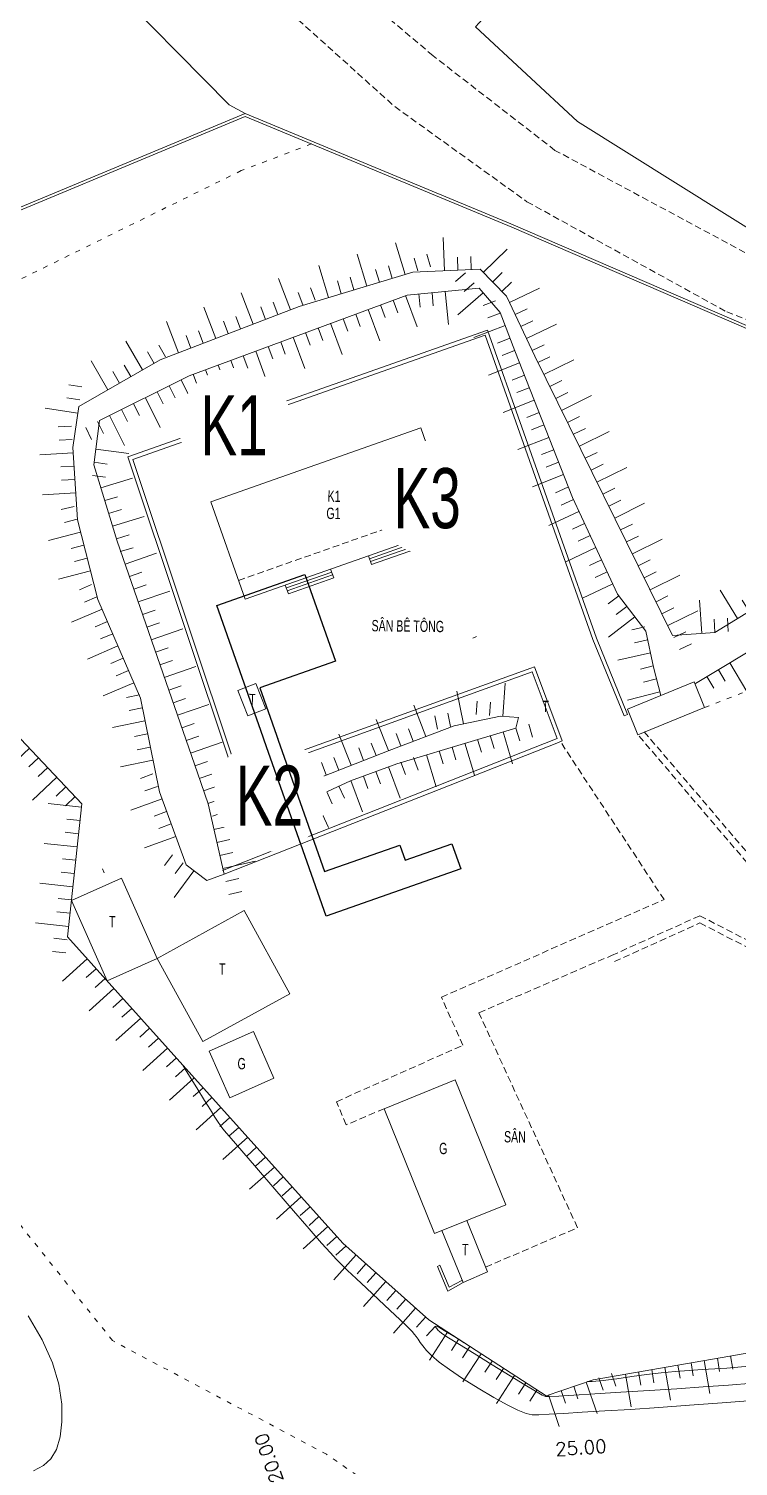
# Model space of a CAD drawing. Header units: inches. Extents: x 496359 to 501064, y 2374078 to 2377203.
# Drawn here: x 498939.4 to 498992.6, y 2376569.5 to 2376677.3 of the extents above; entities that cross this region are included whole.
import ezdxf
from ezdxf.enums import TextEntityAlignment as Align

# ---------------------------------------------------------------- set-up
doc = ezdxf.new("R2010")
doc.units = ezdxf.units.IN
doc.header["$MEASUREMENT"] = 0
doc.linetypes.add('ACAD_ISO03W100', pattern=[30, 12, -18])
doc.linetypes.add('DASHED', pattern=[0.75, 0.5, -0.25])
for name, color, linetype in [('chu', 6, 'Continuous'), ('MANH', 147, 'Continuous'), ('NOI', 2, 'Continuous'), ('tl', 8, 'Continuous')]:
    doc.layers.add(name, color=color, linetype=linetype)
for name, color, linetype, lineweight in [('EG Text2', 7, 'Continuous', 18), ('ISO', 252, 'Continuous', 20), ('LC Net dam 1', 30, 'Continuous', 30), ('LC Net manh', 239, 'Continuous', 5), ('manh1', 67, 'Continuous', 13)]:
    doc.layers.add(name, color=color, linetype=linetype, lineweight=lineweight)
doc.styles.add('EG Hai', font='')
doc.styles.get("Standard").update_dxf_attribs({"font": 'vnsimli.shx', "height": 2})
doc.styles.add('style1', font='')
doc.styles.get('EG Hai').set_extended_font_data('.VnArial NarrowH')
doc.styles.get('style1').set_extended_font_data('.VnAvantH')

# ---------------------------------------------------------------- blocks, each defined once
blk = doc.blocks.new('t1')
at = {"layer": 'tl', "color": 250, "lineweight": 0}
for p, q in [((0, 0), (0, 2.5)), ((-2, 0), (-2, 1)), ((-1, 0), (-1, 1))]:
    blk.add_line(p, q, dxfattribs=at)
blk = doc.blocks.new('t2')
at = {"layer": 'tl', "color": 250, "lineweight": 0}
for p, q in [((-2, 0), (-2, -1)), ((-1, 0), (-1, -1)), ((0, 0), (0, -2.5))]:
    blk.add_line(p, q, dxfattribs=at)
blk = doc.blocks.new('Nền HT mới')
at = {"layer": 'MANH', "color": 2, "lineweight": 0}
for p, q in [((589.85, 308.36, 0.88), (586.06, 317.72, 0.4)), ((584.52, 306.2, 0.88), (580.73, 315.56, 0.4))]:
    blk.add_line(p, q, dxfattribs=at)
at = {"layer": 'MANH', "color": 31, "linetype": 'DASHED', "lineweight": 0, "elevation": -28.38}
for points in [[(636.12, 375.34), (633.18, 372.53), (628.68, 372.63), (622.56, 372.83), (609.13, 379.05), (593.55, 387.42), (584.4, 394.51), (572.76, 404.4), (559.56, 416.32), (547.69, 426.57), (540.15, 432.89), (527.77, 444.23), (515.56, 454.48), (506.32, 462.85), (498.89, 468.98)], [(496.12, 465.96), (503.21, 459.55), (512.72, 451.04), (524.41, 440.99), (537.44, 429.7), (544.63, 423.4), (557.38, 412.82), (569.81, 401.22), (581.52, 390.7), (591.44, 383.57), (606.44, 375.31), (621.26, 369.58), (633.45, 364.07)]]:
    blk.add_lwpolyline(points, dxfattribs=at)
at = {"layer": 'MANH', "lineweight": 0, "elevation": -28.38}
for points in [[(494.67, 465.55), (501.94, 458.69), (511.73, 449.93), (522.84, 440), (535.93, 428.75), (543.69, 422.09), (549.92, 410.25), (569.09, 390.84), (570.31, 390.17)], [(682.72, 429.33), (688.05, 420.57), (682.45, 412.59), (663.97, 405.91), (649.22, 397.99), (642.18, 389.96), (635, 379.34), (623.08, 374.67), (610.14, 380.27), (595.24, 389.59), (587.58, 396.68), (597.22, 407.19)]]:
    blk.add_lwpolyline(points, dxfattribs=at)
at = {"layer": 'MANH', "color": 4, "lineweight": 0, "elevation": -28.38}
for points in [[(633, 363.85), (631.98, 363.91), (590.23, 381.9), (570.31, 390.17), (546.33, 380.22), (500.83, 381.28), (469.77, 381.93), (438.01, 383.38), (433.69, 383.88), (421.21, 382.62), (376.22, 378.58), (371.63, 379.03)], [(633.09, 363.65), (631.92, 363.71), (590.31, 381.65), (570.31, 389.96), (546.37, 380.02), (500.83, 381.08), (469.76, 381.73), (437.99, 383.18), (433.69, 383.68), (421.23, 382.42), (376.21, 378.38), (371.61, 378.83)]]:
    blk.add_lwpolyline(points, dxfattribs=at)
at = {"layer": 'MANH', "color": 2, "linetype": 'ACAD_ISO03W100', "lineweight": 0, "ltscale": 0.03, "elevation": -28.38}
for points in [[(575.28, 387.9), (570.01, 385.9), (546.85, 374.52), (543.13, 366.07), (541.52, 354.73), (548.02, 345.3)], [(604.78, 345.64), (625.17, 353.56), (625.17, 353.56), (629.39, 350.9), (631.92, 345.15), (643.35, 316.37)], [(582.37, 285.52), (576.41, 289.65), (560.34, 298.17), (551.5, 309.25), (547.83, 318.87), (542.7, 323.52), (532.51, 323.25), (522.25, 316.8), (506.94, 305.63), (492.29, 301.62), (492.29, 301.62), (477.45, 299), (471.39, 300.34), (456.71, 313.08)]]:
    blk.add_lwpolyline(points, dxfattribs=at)
at = {"layer": 'MANH', "color": 2, "lineweight": 0, "elevation": -28.38}
for points in [[(604.09, 347.44), (621.09, 357.65)], [(619.39, 359.75), (605.55, 351.27), (602.37, 351.05), (592.04, 371.98), (589.92, 376.48), (587.93, 378.5), (582.89, 378.28), (574.36, 375.72), (563.91, 371.71), (557.82, 368.21), (557.36, 365.13), (557.71, 359.72), (559.25, 353.74), (562.43, 346.34), (563.87, 339.33), (565.87, 333.84), (567.42, 332.68), (568.71, 333.15), (567.51, 338.42), (566.71, 340.75), (560.69, 358.11), (558.93, 363.83), (559.37, 367.16), (566.1, 370.52), (582.45, 376.57), (587.85, 377.08), (589.43, 375.25), (590.53, 372.39), (594.86, 361.4), (598.24, 354.15), (600.36, 351.37), (600.95, 348.67), (601.5, 346.54)], [(596.66, 350.84), (588.49, 373.94), (561.48, 364.43), (569.57, 340.28), (591.84, 348.31)], [(596.38, 350.74), (588.31, 373.56), (561.86, 364.24), (569.75, 340.67), (591.73, 348.6)], [(567.73, 361.07), (583.47, 366.61)], [(586.04, 359.3), (583.47, 366.61)], [(570.3, 353.76), (567.73, 361.07)], [(570.3, 353.76), (586.04, 359.3)], [(579.62, 356.8), (583.01, 357.99)], [(583.16, 357.55), (582.93, 358.2)], [(579.78, 356.36), (579.55, 357.01)], [(579.7, 356.58), (583.09, 357.77)], [(579.78, 356.36), (583.16, 357.55)], [(573.39, 354.61), (576.79, 355.8)], [(576.94, 355.36), (576.71, 356.02)], [(573.54, 354.17), (573.31, 354.82)], [(573.46, 354.39), (576.86, 355.58)], [(573.54, 354.17), (576.94, 355.36)], [(587.38, 350.85), (587.66, 350.96)], [(596.38, 350.74), (598.73, 345.01)], [(596.66, 350.85), (599, 345.12)], [(591.73, 348.6), (592.01, 348.7)], [(591.84, 348.32), (593.71, 343.31)], [(592.01, 348.7), (594.1, 343.14)], [(569.74, 346.91), (571.1, 347.44)], [(571.1, 347.44), (571.85, 345.54)], [(599, 345.52), (604, 347.56)], [(604, 347.56), (604.78, 345.64)], [(656.02, 299.98), (650.64, 301.41), (626.07, 299.54), (607.83, 297.22), (596.41, 295.24), (592.88, 294.03), (584.07, 299.72), (577.63, 305.49), (556.96, 328.45), (558.04, 338.43), (550.52, 346.38), (548.02, 345.3), (543.03, 343.85), (539.45, 342.24), (510.91, 324.22), (500.06, 320.67), (471.19, 305.87), (467.42, 308.85), (458.93, 320.65), (458.93, 320.65)], [(569.74, 346.91), (570.49, 345.01)], [(570.49, 345.01), (571.85, 345.54)], [(598.73, 345.01), (599, 345.12)], [(599, 345.52), (599.78, 343.6)], [(599.78, 343.6), (604.78, 345.64)], [(593.71, 343.31), (568.6, 333.43)], [(593.82, 343.03), (568.71, 333.15)], [(593.82, 343.03), (594.1, 343.14)], [(559.6, 333.54), (559.71, 333.26)], [(557.26, 331.17), (561.02, 332.85)], [(563.69, 326.82), (561.02, 332.85)], [(559.93, 325.15), (557.26, 331.17)], [(563.69, 326.82), (570.22, 330.42)], [(573.65, 324.18), (570.22, 330.42)], [(559.93, 325.15), (563.69, 326.82)], [(567.13, 320.59), (563.69, 326.82)], [(567.13, 320.59), (573.65, 324.18)], [(567.6, 319.88), (570.92, 321.34)], [(570.92, 321.34), (572.46, 317.84)], [(567.6, 319.88), (569.14, 316.38)], [(569.14, 316.38), (572.46, 317.84)], [(580.73, 315.56), (586.06, 317.72)], [(584.52, 306.2), (589.85, 308.36)], [(588.49, 303.32), (586.65, 302.52), (585.07, 306.43)], [(588.49, 303.32), (586.93, 307.18)], [(584.74, 303.74), (584.92, 303.82)], [(586.65, 302.52), (585.51, 301.89), (584.74, 303.74)], [(586.56, 302.69), (585.61, 302.18), (584.92, 303.82)]]:
    blk.add_lwpolyline(points, dxfattribs=at)
at = {"layer": 'MANH', "color": 2, "linetype": 'DASHED', "lineweight": 0, "elevation": -28.38}
blk.add_lwpolyline([(569.8, 355.17), (585.55, 360.71)], dxfattribs=at)
at = {"layer": 'MANH', "color": 2, "lineweight": 0, "elevation": -28.38}
blk.add_lwpolyline([(572.99, 339.25), (581.1, 342.43), (585.99, 344.28), (589.45, 344.99), (590.82, 344.89), (590.61, 344.1), (587.52, 343.18), (581.67, 341.43), (578.2, 340.14), (574.14, 338.28), (572.3, 337.73), (571.61, 338.25)], close=True, dxfattribs=at)
at = {"layer": 'MANH', "color": 5, "linetype": 'DASHED', "lineweight": 0, "elevation": -28.38}
for points in [[(609.33, 333.18), (600.16, 343.93)], [(608.95, 332.85), (599.78, 343.6)], [(597.8, 327.05), (604.42, 330.03), (641.61, 310.91)], [(598.01, 326.59), (604.43, 329.49), (641.42, 310.45)]]:
    blk.add_lwpolyline(points, dxfattribs=at)
at = {"layer": 'MANH', "color": 3, "linetype": 'DASHED', "lineweight": 0, "elevation": -28.38}
for points in [[(580.73, 315.56), (577.89, 314.36), (577.14, 316.08), (586.63, 320.32), (585.03, 323.93), (601.74, 331.24), (593.96, 343.08)], [(588.34, 303.68), (595.24, 306.64), (587.84, 322.75), (597.8, 327.05)]]:
    blk.add_lwpolyline(points, dxfattribs=at)
at = {"layer": 'manh1', "color": 1, "lineweight": 0, "elevation": -28.38}
blk.add_lwpolyline([(554.42, 288.42), (555.17, 288.8), (555.72, 289.31), (556.14, 290.02), (556.41, 290.95), (556.55, 292.08), (556.54, 293.42), (556.32, 294.91), (555.83, 296.52), (555.05, 298.22), (554, 300.03)], dxfattribs=at)
at = {"layer": 'manh1', "lineweight": 0, "elevation": -28.38}
for points in [[(608.71, 293.71), (606.1, 293.51), (603.64, 293.33), (601.34, 293.17), (599.22, 293.02), (597.29, 292.9), (595.6, 292.8), (594.21, 292.72), (593.12, 292.66), (592.34, 292.62), (591.83, 292.62), (591.38, 292.71), (590.76, 292.96), (589.96, 293.35), (588.95, 293.91), (587.78, 294.61), (586.62, 295.34), (585.63, 296), (584.85, 296.57), (584.28, 297.05), (583.9, 297.44), (583.64, 297.77), (583.44, 298.04), (583.27, 298.28), (583.14, 298.47), (583.01, 298.63), (582.82, 298.85), (582.46, 299.22), (581.91, 299.75), (581.19, 300.44), (580.3, 301.26), (579.4, 302.1), (578.63, 302.82), (577.99, 303.42), (577.5, 303.9), (577.13, 304.28), (576.7, 304.75), (576.03, 305.49), (575.11, 306.55), (573.93, 307.91), (572.53, 309.52), (571.16, 311.12), (570.05, 312.4), (569.25, 313.33), (568.75, 313.91), (568.54, 314.16), (568.44, 314.3), (568.28, 314.55), (568.03, 314.94), (567.69, 315.47), (567.25, 316.18), (566.66, 317.12), (565.88, 318.39), (565.62, 318.83)], [(586.73, 298), (586.03, 298.45), (585.36, 298.86), (584.9, 299.13), (584.65, 299.25), (584.58, 299.24), (584.62, 299.16), (584.68, 299.08), (584.73, 299.01), (584.78, 298.94), (584.85, 298.87), (585.07, 298.71), (585.57, 298.38), (586.38, 297.88), (587.48, 297.2), (588.84, 296.36), (590.19, 295.53), (591.29, 294.87), (592.08, 294.38), (592.58, 294.09), (592.83, 293.98), (593.15, 293.98), (593.84, 294.01), (594.97, 294.08), (596.53, 294.18), (598.49, 294.3), (600.61, 294.43), (602.69, 294.57), (604.68, 294.7), (606.58, 294.84), (608.4, 294.98)], [(608.13, 296.25), (607.28, 296.18), (606.44, 296.12), (605.55, 296.06), (604.6, 296), (603.61, 295.93), (602.58, 295.86), (601.52, 295.76), (600.43, 295.63), (599.32, 295.48), (598.2, 295.32), (597.17, 295.18), (596.35, 295.1), (596, 295.1)]]:
    blk.add_lwpolyline(points, dxfattribs=at)
at = {"layer": 'NOI', "color": 2, "lineweight": 0}
for name, p, rotation in [('t2', (582.3, 378.1, -28.38), 196.6854583222697), ('t2', (585.27, 378.38, -28.38), 182.4796631502057), ('t2', (579.42, 377.24, -28.38), 196.6854583222697), ('t2', (588.17, 378.26, -28.38), 134.5268346324166), ('t2', (573.69, 375.47, -28.38), 200.981848997184), ('t2', (576.55, 376.38, -28.38), 196.6854583222697), ('t2', (570.89, 374.39, -28.38), 200.981848997184), ('t2', (588.15, 376.73, -28.38), 310.7742636632265), ('t2', (568.09, 373.32, -28.38), 200.981848997184), ('t2', (582.34, 376.53, -28.38), 20.31840348516633), ('t2', (585.32, 376.84, -28.38), 5.407588205140322), ('t2', (590.13, 376.02, -28.38), 115.3088777920212), ('t2', (565.29, 372.24, -28.38), 200.981848997184), ('t2', (579.53, 375.49, -28.38), 20.31840348516633), ('t2', (589.8, 374.28, -28.38), 291.0218981721798), ('t2', (562.59, 370.95, -28.38), 209.9105366242062), ('t2', (576.71, 374.45, -28.38), 20.31840348516633), ('t2', (591.41, 373.31, -28.38), 115.3088777920212), ('t2', (573.9, 373.41, -28.38), 20.31840348516633), ('t2', (590.89, 371.48, -28.38), 291.5205876988617), ('t2', (559.99, 369.46, -28.38), 209.9105366242062), ('t2', (571.09, 372.36, -28.38), 20.31840348516633), ('t2', (568.27, 371.32, -28.38), 20.31840348516633), ('t2', (592.72, 370.61, -28.38), 116.2727847246649), ('t2', (557.75, 367.72, -28.38), 261.4941512278587), ('t2', (565.49, 370.21, -28.38), 26.52764187647233), ('t2', (591.99, 368.69, -28.38), 291.5205876988617), ('t2', (562.81, 368.87, -28.38), 26.52764187647233), ('t2', (594.05, 367.92, -28.38), 116.2727847246649), ('t2', (593.09, 365.9, -28.38), 291.5205876988617), ('t2', (557.39, 364.75, -28.38), 273.7273912833717), ('t2', (560.12, 367.53, -28.38), 26.52764187647233), ('t2', (595.38, 365.23, -28.38), 116.2727847246649), ('t2', (559.09, 365.02, -28.38), 82.5459147873548), ('t2', (594.19, 363.11, -28.38), 291.5205876988617), ('t2', (557.58, 361.75, -28.38), 273.7273912833717), ('t2', (596.7, 362.54, -28.38), 116.2727847246649), ('t2', (559.46, 362.11, -28.38), 107.1193207984398), ('t2', (595.35, 360.34, -28.38), 294.9911821926487), ('t2', (557.95, 358.79, -28.38), 284.4227865665783), ('t2', (598.03, 359.85, -28.38), 116.2727847246649), ('t2', (560.34, 359.24, -28.38), 107.1193207984398), ('t2', (596.62, 357.63, -28.38), 294.9911821926487), ('t2', (599.36, 357.16, -28.38), 116.2727847246649), ('t2', (558.7, 355.88, -28.38), 284.4227865665783), ('t2', (561.28, 356.4, -28.38), 109.1155337056725), ('t2', (597.89, 354.91, -28.38), 294.9911821926487), ('t2', (559.56, 353.02, -28.38), 293.250111715155), ('t2', (600.69, 354.47, -28.38), 116.2727847246649), ('t2', (607.26, 352.31, -28.38), 211.522817806732), ('t2', (562.27, 353.56, -28.38), 109.1155337056725), ('t2', (599.55, 352.43, -28.38), 307.3713362882133), ('t2', (604.56, 351.2, -28.38), 183.8816060430547), ('t2', (602.02, 351.78, -28.38), 116.2727847246649), ('t2', (560.75, 350.26, -28.38), 293.250111715155), ('t2', (563.25, 350.73, -28.38), 109.1155337056725), ('t2', (600.72, 349.74, -28.38), 282.3748393282578), ('t2', (561.93, 347.5, -28.38), 293.250111715155), ('t2', (564.23, 347.89, -28.38), 109.1155337056725), ('t2', (601.42, 346.82, -28.38), 284.3112758527118), ('t2', (606.67, 348.99, -28.38), 30.97870162129023), ('t1', (589.63, 344.97, -28.38), 355.8023323478207), ('t2', (562.78, 344.64, -28.38), 281.570572992176), ('t1', (586.69, 344.43, -28.38), 11.49127799604195), ('t2', (565.21, 345.06, -28.38), 109.1155337056725), ('t1', (583.85, 343.47, -28.38), 20.71023093083067), ('t1', (581.05, 342.41, -28.38), 21.40382912537294), ('t1', (589.66, 343.82, -28.38), 196.51653324858), ('t2', (563.38, 341.7, -28.38), 281.570572992176), ('t2', (566.2, 342.22, -28.38), 109.1155337056725), ('t1', (578.25, 341.32, -28.38), 21.40382912537294), ('t1', (586.78, 342.96, -28.38), 196.6978154806596), ('t1', (554.1, 342.6, -28.38), 133.4600777669346), ('t1', (575.46, 340.22, -28.38), 21.40382912537294), ('t1', (581.05, 341.2, -28.38), 200.3313390438673), ('t1', (583.91, 342.1, -28.38), 196.6978154806596), ('t2', (564.06, 338.79, -28.38), 290.0218001706747), ('t1', (578.23, 340.16, -28.38), 200.3313390438673), ('t1', (556.16, 340.42, -28.38), 133.4600777669346), ('t2', (567.18, 339.39, -28.38), 109.1155337049751), ('t1', (575.51, 338.91, -28.38), 204.6162546357414), ('t1', (558.01, 338.17, -28.38), 83.82412945203217), ('t2', (565.09, 335.97, -28.38), 290.0218001706747), ('t1', (572.71, 337.85, -28.38), 196.9005055040248), ('t2', (567.95, 336.49, -28.38), 102.7821619854495), ('t1', (557.69, 335.19, -28.38), 83.82412945203217), ('t2', (566.45, 333.4, -28.38), 323.3528787650259), ('t2', (568.62, 333.57, -28.38), 102.7821619854495), ('t1', (557.37, 332.21, -28.38), 83.82412945203217), ('t1', (557.05, 329.23, -28.38), 83.82412945203217), ('t1', (558.45, 326.8, -28.38), 131.9829789820068), ('t1', (560.45, 324.57, -28.38), 131.9829789820068), ('t1', (562.46, 322.34, -28.38), 131.9829789820068), ('t1', (564.47, 320.11, -28.38), 131.9829789820068), ('t1', (566.47, 317.88, -28.38), 131.9829789820068), ('t1', (568.48, 315.65, -28.38), 131.9829789820068), ('t1', (570.49, 313.42, -28.38), 131.9829789820068), ('t1', (572.49, 311.19, -28.38), 131.9829789820068), ('t1', (574.5, 308.96, -28.38), 131.9829789820068), ('t1', (576.51, 306.73, -28.38), 131.9829789820068), ('t1', (578.62, 304.6, -28.38), 138.2046679621833), ('t1', (580.85, 302.6, -28.38), 138.2046679621833), ('t1', (583.09, 300.6, -28.38), 138.2046679621833), ('t1', (585.48, 298.81, -28.38), 147.1210043032378), ('t1', (588, 297.18, -28.38), 147.1210043032378), ('t1', (601.79, 296.17, -28.38), 189.8352299927424), ('t1', (604.75, 296.68, -28.38), 189.8352299927424), ('t1', (590.52, 295.55, -28.38), 147.1210043032378), ('t1', (595.9, 295.07, -28.38), 198.842590695885), ('t1', (598.84, 295.66, -28.38), 189.8352299927424), ('t1', (593.06, 294.1, -28.38), 198.842590695885)]:
    blk.add_blockref(name, p, dxfattribs=dict(at, rotation=rotation))
at = {"layer": 'chu', "color": 6, "lineweight": 0, "style": 'style1', "width": 0.7}
for s, p in [('k1', (576.48, 361.07, -28.38)), ('g1', (576.39, 359.78, -28.38)), ('s©n bª t«ng', (579.78, 351.36, -28.38)), ('t', (570.59, 345.82, -28.38)), ('t', (592.6, 345.31, -28.38)), ('t', (560.07, 329.17, -28.38)), ('t', (568.33, 325.62, -28.38)), ('g', (569.72, 318.52, -28.38)), ('s©n', (589.72, 313.04, -28.38)), ('g', (584.85, 312.16, -28.38)), ('t', (586.57, 304.58, -28.38))]:
    blk.add_text(s, height=0.85, rotation=359.2672, dxfattribs=at).set_placement(p)
at = {"layer": 'manh1', "lineweight": 0}
for s, rotation, p in [('20.00', 109.4888, (572.08, 289.35, -28.38)), ('25.00', 3.7951, (595.49, 290.15, -28.38))]:
    blk.add_text(s, height=1, rotation=rotation, dxfattribs=at).set_placement(p, align=Align.MIDDLE)

msp = doc.modelspace()

# ---------------------------------------------------------------- block references
at = {"layer": 'LC Net manh'}
msp.add_blockref('Nền HT mới', (498385.3, 2376280.77, 2.92), dxfattribs=at)

# ---------------------------------------------------------------- next in the draw order: wipeouts: each hides what was drawn before it
at = {"ltscale": 500}
for points, z in [([(498951.86, 2376644.63), (498951.39, 2376645.18), (498951.14, 2376645.58), (498950.91, 2376646.07), (498950.74, 2376646.6), (498950.64, 2376647.09), (498950.61, 2376647.53), (498950.63, 2376648.06), (498950.69, 2376648.46), (498950.85, 2376649.04), (498950.98, 2376649.35), (498951.2, 2376649.79), (498951.46, 2376650.18), (498951.84, 2376650.62), (498952.25, 2376650.98), (498952.72, 2376651.3), (498953.18, 2376651.53), (498953.61, 2376651.69), (498954.01, 2376651.79), (498954.51, 2376651.86), (498954.94, 2376651.87), (498955.36, 2376651.84), (498955.9, 2376651.74), (498956.31, 2376651.61), (498956.69, 2376651.45), (498957.28, 2376651.1), (498957.54, 2376650.9), (498957.84, 2376650.64), (498958.09, 2376650.36), (498958.36, 2376650.01), (498958.6, 2376649.6), (498958.76, 2376649.26), (498958.89, 2376648.91), (498959.01, 2376648.45), (498959.07, 2376648.05), (498959.08, 2376647.47), (498959.03, 2376646.92), (498958.93, 2376646.49), (498958.81, 2376646.14), (498958.62, 2376645.69), (498958.4, 2376645.31), (498958.19, 2376645.02), (498957.85, 2376644.64), (498957.59, 2376644.4), (498957.18, 2376644.09), (498956.9, 2376643.92), (498956.65, 2376643.8), (498956.35, 2376643.67), (498956, 2376643.55), (498955.67, 2376643.47), (498955.32, 2376643.42), (498954.97, 2376643.4), (498954.68, 2376643.4), (498954.25, 2376643.44), (498953.88, 2376643.51), (498953.48, 2376643.62), (498953.08, 2376643.78), (498952.61, 2376644.04), (498952.39, 2376644.18), (498952.08, 2376644.42)], -318.22), ([(498966.35, 2376639.17), (498965.88, 2376639.72), (498965.63, 2376640.12), (498965.4, 2376640.62), (498965.23, 2376641.14), (498965.13, 2376641.64), (498965.1, 2376642.08), (498965.12, 2376642.6), (498965.18, 2376643.01), (498965.34, 2376643.58), (498965.47, 2376643.9), (498965.69, 2376644.33), (498965.96, 2376644.73), (498966.34, 2376645.16), (498966.74, 2376645.52), (498967.21, 2376645.84), (498967.67, 2376646.07), (498968.1, 2376646.23), (498968.5, 2376646.33), (498969, 2376646.4), (498969.44, 2376646.41), (498969.85, 2376646.38), (498970.39, 2376646.28), (498970.8, 2376646.15), (498971.18, 2376645.99), (498971.77, 2376645.65), (498972.03, 2376645.45), (498972.33, 2376645.18), (498972.58, 2376644.9), (498972.85, 2376644.55), (498973.09, 2376644.14), (498973.25, 2376643.8), (498973.38, 2376643.45), (498973.5, 2376643), (498973.56, 2376642.6), (498973.57, 2376642.02), (498973.52, 2376641.46), (498973.42, 2376641.03), (498973.3, 2376640.68), (498973.11, 2376640.23), (498972.89, 2376639.86), (498972.68, 2376639.57), (498972.34, 2376639.18), (498972.08, 2376638.94), (498971.67, 2376638.64), (498971.39, 2376638.47), (498971.14, 2376638.34), (498970.84, 2376638.21), (498970.49, 2376638.1), (498970.16, 2376638.02), (498969.81, 2376637.96), (498969.46, 2376637.94), (498969.17, 2376637.94), (498968.74, 2376637.98), (498968.37, 2376638.05), (498967.97, 2376638.16), (498967.57, 2376638.32), (498967.1, 2376638.58), (498966.88, 2376638.73), (498966.57, 2376638.97)], -264), ([(498954.51, 2376616.87), (498954.04, 2376617.42), (498953.79, 2376617.82), (498953.55, 2376618.31), (498953.38, 2376618.84), (498953.29, 2376619.33), (498953.26, 2376619.77), (498953.28, 2376620.3), (498953.34, 2376620.71), (498953.5, 2376621.28), (498953.62, 2376621.59), (498953.85, 2376622.03), (498954.11, 2376622.42), (498954.49, 2376622.86), (498954.9, 2376623.22), (498955.37, 2376623.54), (498955.82, 2376623.77), (498956.26, 2376623.93), (498956.65, 2376624.03), (498957.16, 2376624.1), (498957.59, 2376624.11), (498958.01, 2376624.08), (498958.54, 2376623.98), (498958.96, 2376623.85), (498959.34, 2376623.69), (498959.93, 2376623.34), (498960.19, 2376623.15), (498960.49, 2376622.88), (498960.74, 2376622.6), (498961, 2376622.25), (498961.25, 2376621.84), (498961.41, 2376621.5), (498961.54, 2376621.15), (498961.65, 2376620.7), (498961.71, 2376620.29), (498961.73, 2376619.71), (498961.67, 2376619.16), (498961.58, 2376618.73), (498961.46, 2376618.38), (498961.26, 2376617.93), (498961.04, 2376617.55), (498960.84, 2376617.27), (498960.5, 2376616.88), (498960.24, 2376616.64), (498959.83, 2376616.33), (498959.55, 2376616.17), (498959.3, 2376616.04), (498958.99, 2376615.91), (498958.65, 2376615.79), (498958.31, 2376615.71), (498957.97, 2376615.66), (498957.61, 2376615.64), (498957.33, 2376615.64), (498956.89, 2376615.68), (498956.53, 2376615.75), (498956.12, 2376615.86), (498955.73, 2376616.02), (498955.25, 2376616.28), (498955.03, 2376616.42), (498954.73, 2376616.66)], -328.43)]:
    msp.add_wipeout(points, dxfattribs=at).translate(0, 0, z).dxf.layer = 'ISO'

# ---------------------------------------------------------------- next in the draw order: linework, layer by layer
at = {"layer": 'LC Net dam 1'}
msp.add_lwpolyline([(498971.12, 2376616.2), (498971.78, 2376614.31), (498961.67, 2376610.76), (498953.48, 2376634.07), (498960.08, 2376636.39), (498962.37, 2376629.89), (498956.71, 2376627.9), (498961.55, 2376614.11), (498967.21, 2376616.1), (498967.61, 2376614.96)], close=True, dxfattribs=at)

# ---------------------------------------------------------------- next in the draw order: texts
at = {"layer": 'EG Text2', "style": 'EG Hai', "width": 0.8}
for s, p in [('k1', (498954.77, 2376647.57, -318.22)), ('k3', (498969.26, 2376642.11, -264)), ('k2', (498957.42, 2376619.81, -328.43))]:
    msp.add_text(s, height=4.5, rotation=0, dxfattribs=at).set_placement(p, align=Align.MIDDLE_CENTER)

doc.saveas('drawing.dxf')
